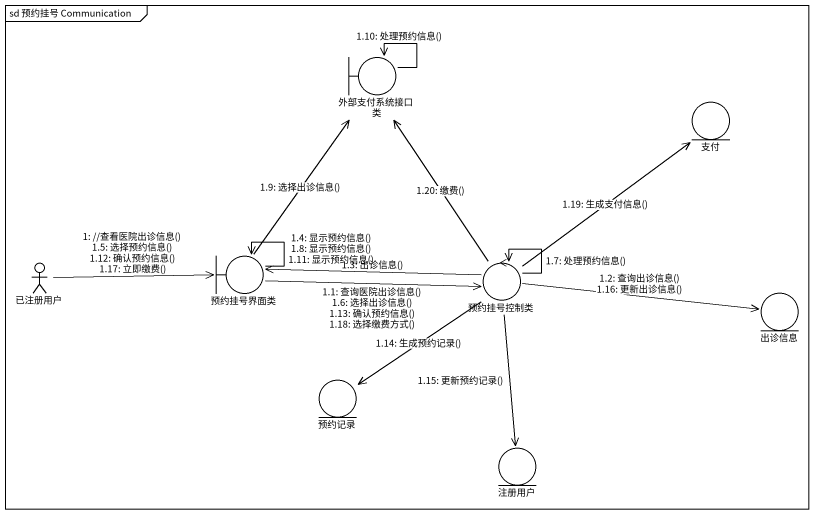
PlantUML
@startuml
mainframe sd 预约挂号 Communication
boundary 外部支付系统接口类
entity 支付
actor 已注册用户
boundary 预约挂号界面类
control 预约挂号控制类
entity 出诊信息
entity 预约记录
entity 注册用户
已注册用户 -right-> 预约挂号界面类 : 1: //查看医院出诊信息()\n1.5: 选择预约信息()\n1.12: 确认预约信息()\n1.17: 立即缴费()
预约挂号界面类 -right-> 预约挂号控制类 : 1.1: 查询医院出诊信息()\n1.6: 选择出诊信息()\n1.13: 确认预约信息()\n1.18: 选择缴费方式()
预约挂号控制类 -right-> 出诊信息 : 1.2: 查询出诊信息()\n1.16: 更新出诊信息()
预约挂号控制类 -left-> 预约挂号界面类 : 1.3: 出诊信息()
预约挂号界面类 --> 预约挂号界面类 : 1.4: 显示预约信息()\n1.8: 显示预约信息()\n1.11: 显示预约信息()
预约挂号控制类 --> 预约挂号控制类 : 1.7: 处理预约信息()
预约挂号界面类 -up-> 外部支付系统接口类 : 1.9: 选择出诊信息()
外部支付系统接口类 --> 外部支付系统接口类 : 1.10: 处理预约信息()
预约挂号控制类 --> 预约记录 : 1.14: 生成预约记录()
预约挂号控制类 --> 注册用户 : 1.15: 更新预约记录()
预约挂号控制类 -up-> 支付 : 1.19: 生成支付信息()
预约挂号控制类 -up-> 外部支付系统接口类 : 1.20: 缴费()
@enduml
